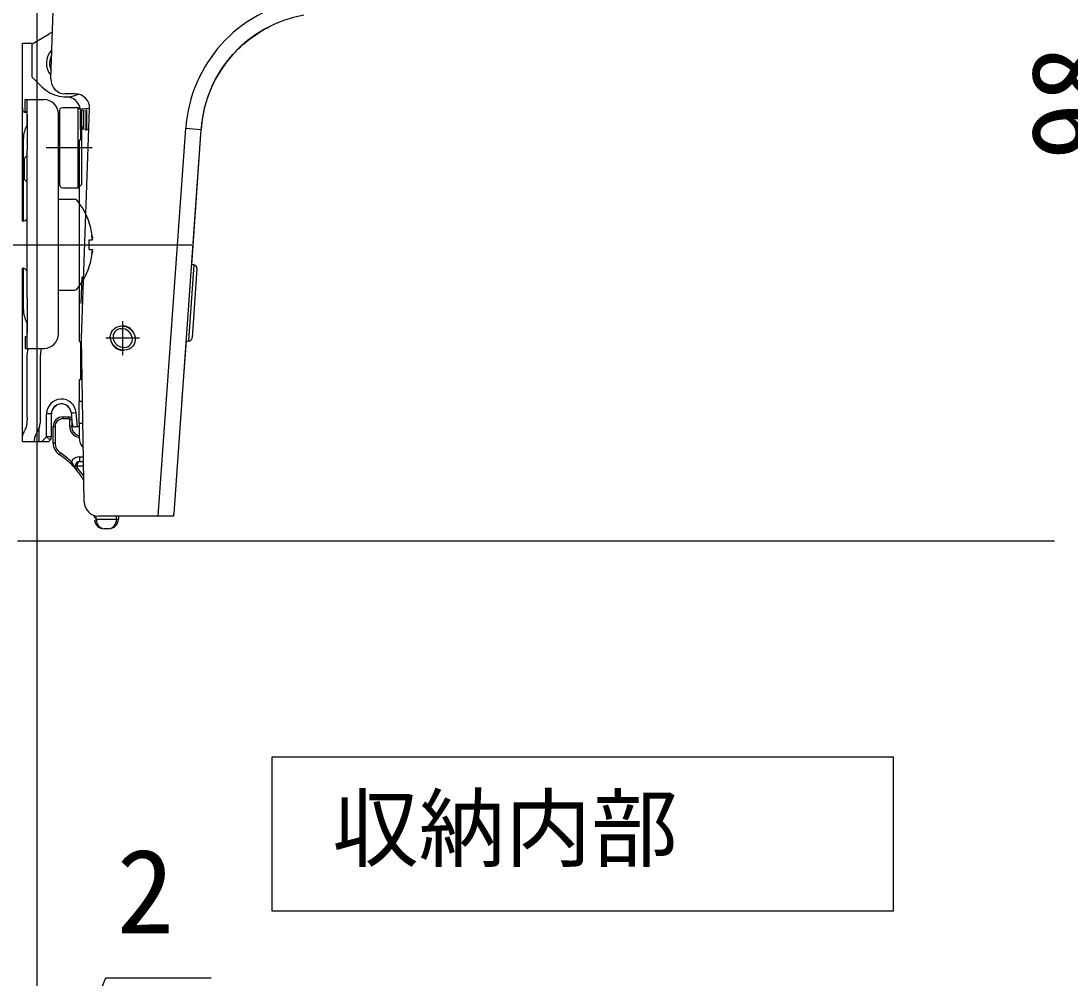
# Model space of a CAD drawing. Units: millimetres, scale not verified. Extents: x -525 to 525, y -783 to 779.
# Drawn here: x -69.4 to 39.9, y -164.7 to -64.9 of the extents above; entities that cross this region are included whole.
import ezdxf
from ezdxf.enums import TextEntityAlignment as Align

# ---------------------------------------------------------------- set-up
doc = ezdxf.new("R2010")
doc.units = ezdxf.units.MM
doc.header["$LTSCALE"] = 4
for name, color, linetype in [('0-2_USER1', 3, 'Continuous'), ('0-4_YKK_12', 2, 'Continuous'), ('0-5_YKK_13', 4, 'Continuous'), ('0-7_YKK_D', 6, 'Continuous')]:
    doc.layers.add(name, color=color, linetype=linetype)
doc.styles.add('ＭＳ ゴシック', font='')
doc.styles.get('ＭＳ ゴシック').set_extended_font_data('MS Gothic')

msp = doc.modelspace()

# ---------------------------------------------------------------- linework, layer by layer
at = {"layer": '0-2_USER1'}
msp.add_lwpolyline([(21.526, -157.633), (21.526, -141.633), (-43.246, -141.633), (-43.246, -157.633)], close=True, dxfattribs=at)
at = {"layer": '0-4_YKK_12'}
msp.add_line((38.287, -119.133), (-69.713, -119.133), dxfattribs=at)
at = {"layer": '0-5_YKK_13'}
for p, q in [((-66.254, -70.967), (-66.002, -63.888)), ((-69.195, -67.228), (-68.234, -67.228)), ((-69.195, -71.738), (-69.195, -67.228)), ((-69.209, -72.238), (-69.195, -71.738)), ((-69.213, -72.399), (-69.209, -72.238)), ((-69.213, -85.788), (-69.213, -72.399)), ((-68.913, -73.128), (-66.963, -73.128)), ((-68.913, -74.378), (-68.913, -73.128)), ((-63.71, -72.521), (-64.756, -72.52)), ((-64.713, -72.833), (-64.663, -72.833)), ((-65.313, -82.03), (-65.313, -74.23)), ((-65.013, -73.93), (-63.413, -73.93)), ((-63.113, -74.23), (-63.413, -73.93)), ((-63.413, -82.33), (-63.413, -73.93)), ((-62.212, -74.061), (-63.181, -74.102)), ((-63.013, -74.43), (-63.145, -74.23)), ((-63.145, -74.23), (-62.913, -74.23)), ((-62.588, -76.338), (-62.588, -74.138)), ((-62.513, -76.338), (-62.513, -74.138)), ((-68.946, -74.438), (-69.036, -74.424)), ((-68.946, -74.438), (-68.768, -74.438)), ((-68.913, -74.378), (-68.776, -74.378)), ((-65.463, -97.548), (-65.463, -74.628)), ((-65.382, -74.729), (-65.313, -74.646)), ((-63.163, -76.246), (-63.163, -74.333)), ((-63.013, -81.93), (-63.013, -74.363)), ((-62.813, -75.991), (-62.813, -74.33)), ((-62.288, -76.209), (-63.163, -76.246)), ((-63.163, -76.246), (-63.163, -77.333)), ((-63.013, -76.143), (-62.924, -76.098)), ((-62.924, -76.098), (-62.865, -76.054)), ((-62.846, -76.023), (-62.912, -75.982)), ((-62.865, -76.054), (-62.826, -75.991)), ((-62.826, -75.991), (-62.813, -75.991)), ((-55.06, -116.527), (-52.207, -76.11)), ((-50.611, -76.223), (-53.436, -116.235)), ((-52.207, -76.11), (-50.611, -76.223)), ((-50.611, -76.223), (-51.607, -90.331)), ((-69.11, -77.348), (-69.036, -76.544)), ((-69.11, -85.778), (-69.11, -77.348)), ((-63.313, -77.333), (-63.313, -98.333)), ((-63.163, -77.333), (-63.313, -77.333)), ((-68.728, -93.798), (-68.728, -78.378)), ((-68.713, -93.798), (-68.713, -78.378)), ((-66.748, -78.13), (-61.955, -78.13)), ((-69.013, -79.238), (-68.728, -78.953)), ((-69.013, -81.438), (-69.013, -79.238)), ((-68.728, -81.723), (-69.013, -81.438)), ((-65.313, -82.03), (-65.382, -81.947)), ((-63.413, -82.33), (-63.013, -81.93)), ((-65.013, -82.33), (-63.413, -82.33)), ((-65.463, -83.488), (-63.789, -83.488)), ((-65.463, -92.988), (-65.463, -83.488)), ((-69.163, -85.797), (-69.146, -85.788)), ((-69.146, -85.788), (-68.913, -85.724)), ((-68.913, -85.724), (-68.73, -85.538)), ((-68.73, -85.538), (-68.728, -85.531)), ((-61.973, -87.368), (-61.988, -87.295)), ((-61.973, -87.339), (-61.988, -87.295)), ((-61.918, -87.547), (-61.973, -87.339)), ((-61.918, -87.688), (-61.973, -87.368)), ((-81.946, -88.238), (-51.551, -88.238)), ((-62.243, -87.718), (-61.924, -87.718)), ((-62.243, -88.758), (-62.243, -87.718)), ((-61.94, -87.561), (-61.918, -87.547)), ((-61.918, -87.682), (-61.939, -87.56)), ((-61.918, -87.682), (-61.919, -87.681)), ((-62.243, -88.758), (-61.924, -88.758)), ((-61.988, -89.187), (-61.973, -89.114)), ((-61.988, -89.187), (-61.973, -89.143)), ((-61.973, -89.114), (-61.918, -88.794)), ((-61.973, -89.143), (-61.918, -88.935)), ((-61.918, -88.935), (-61.94, -88.921)), ((-61.918, -88.929), (-61.939, -88.915)), ((-69.213, -108.738), (-69.213, -90.687)), ((-69.146, -90.687), (-69.163, -90.678)), ((-69.11, -94.828), (-69.11, -90.698)), ((-62.243, -90.548), (-62.243, -90.489)), ((-51.352, -90.354), (-51.909, -98.255)), ((-51.352, -90.354), (-51.607, -90.331)), ((-68.882, -90.788), (-68.913, -90.755)), ((-68.824, -90.861), (-68.882, -90.788)), ((-68.73, -90.988), (-68.83, -90.888)), ((-68.83, -90.888), (-68.811, -90.888)), ((-68.823, -90.862), (-68.824, -90.861)), ((-68.811, -90.888), (-68.823, -90.862)), ((-68.728, -90.995), (-68.73, -90.988)), ((-63.037, -91.575), (-63.129, -94.368)), ((-51.033, -90.727), (-51.542, -97.933)), ((-65.463, -92.988), (-63.789, -92.988)), ((-69.036, -95.631), (-69.11, -94.828)), ((-58.763, -99.734), (-58.763, -96.214)), ((-68.891, -97.798), (-68.776, -97.798)), ((-68.891, -99.018), (-68.891, -97.798)), ((-63.313, -98.333), (-63.163, -98.333)), ((-63.163, -98.333), (-63.163, -99.073)), ((-57.003, -97.974), (-60.523, -97.974)), ((-52.167, -98.268), (-52.559, -103.826)), ((-52.167, -98.268), (-51.911, -98.281)), ((-51.909, -98.255), (-51.911, -98.281)), ((-51.542, -97.933), (-51.544, -97.956)), ((-68.886, -99.048), (-68.891, -99.018)), ((-68.886, -99.048), (-66.963, -99.048)), ((-68.703, -99.738), (-68.613, -99.048)), ((-63.044, -99.068), (-63.163, -99.073)), ((-63.163, -99.073), (-63.163, -101.218)), ((-68.703, -106.238), (-68.703, -99.738)), ((-67.318, -106.238), (-67.317, -99.738)), ((-63.008, -101.211), (-63.163, -101.218)), ((-63.163, -101.218), (-63.163, -102.333)), ((-63.163, -102.333), (-63.313, -102.333)), ((-63.313, -102.333), (-63.313, -104.565)), ((-62.952, -104.565), (-63.313, -104.565)), ((-63.313, -106.833), (-63.313, -104.565)), ((-52.559, -103.826), (-52.63, -104.823)), ((-66.692, -108.243), (-66.692, -105.863)), ((-66.192, -105.863), (-66.156, -105.594)), ((-66.192, -108.243), (-66.192, -105.863)), ((-65.887, -105.127), (-65.672, -104.962)), ((-64.449, -105.096), (-64.658, -104.947)), ((-64.283, -105.291), (-64.449, -105.096)), ((-64.012, -106.959), (-64.116, -105.772)), ((-63.488, -107.207), (-63.618, -105.728)), ((-67.443, -107.238), (-67.365, -106.884)), ((-67.365, -106.884), (-67.346, -106.755)), ((-67.346, -106.755), (-67.318, -106.238)), ((-65.013, -106.183), (-64.378, -106.183)), ((-65.013, -106.183), (-65.013, -106.383)), ((-64.378, -106.383), (-65.013, -106.383)), ((-64.378, -106.183), (-64.378, -106.383)), ((-64.278, -107.183), (-64.278, -106.483)), ((-64.078, -106.483), (-64.278, -106.483)), ((-64.078, -106.483), (-64.078, -107.183)), ((-63.968, -107.091), (-63.982, -107.065)), ((-63.334, -106.554), (-63.353, -106.561)), ((-63.313, -106.833), (-62.914, -106.833)), ((-63.313, -106.833), (-63.313, -108.333)), ((-69.036, -107.749), (-68.988, -107.652)), ((-67.912, -108.297), (-67.598, -107.652)), ((-67.598, -107.652), (-67.443, -107.238)), ((-67.463, -108.743), (-67.463, -107.291)), ((-66.013, -108.883), (-66.013, -107.183)), ((-66.013, -108.033), (-66.013, -107.183)), ((-66.013, -107.183), (-65.813, -107.183)), ((-65.813, -107.183), (-65.813, -108.883)), ((-64.078, -107.183), (-64.278, -107.183)), ((-63.861, -107.194), (-63.916, -107.154)), ((-63.394, -107.181), (-63.353, -107.166)), ((-69.213, -108.738), (-67.463, -108.738)), ((-67.963, -108.738), (-67.963, -108.516)), ((-67.463, -108.743), (-66.592, -108.743)), ((-67.192, -108.743), (-66.692, -108.243)), ((-66.338, -108.596), (-66.692, -108.243)), ((-66.475, -108.733), (-66.338, -108.596)), ((-66.237, -108.45), (-66.23, -108.434)), ((-66.013, -108.883), (-65.813, -108.883)), ((-65.334, -110.138), (-65.224, -109.971)), ((-63.232, -110.833), (-63.232, -110.333)), ((-63.232, -110.333), (-62.855, -110.333)), ((-64.244, -110.995), (-64.107, -110.849)), ((-63.732, -111.333), (-63.532, -111.333)), ((-62.839, -111.333), (-63.532, -111.333)), ((-63.232, -110.833), (-62.847, -110.833)), ((-63.613, -111.657), (-63.461, -111.527)), ((-61.513, -116.833), (-61.715, -116.631)), ((-61.696, -117.016), (-61.513, -116.833)), ((-55.06, -116.527), (-61.277, -116.522)), ((-59.413, -116.833), (-59.413, -116.524)), ((-59.213, -116.524), (-59.213, -116.833)), ((-53.477, -116.528), (-55.06, -116.527)), ((-53.456, -116.528), (-53.477, -116.528)), ((-53.456, -116.528), (-53.421, -116.029)), ((-60.213, -117.833), (-60.713, -117.833))]:
    msp.add_line(p, q, dxfattribs=at)
for points in [[(-49.472, -71.747), (-49.295, -71.374), (-49.106, -71.006), (-48.906, -70.647), (-48.698, -70.298), (-48.48, -69.958), (-48.254, -69.628), (-48.021, -69.31), (-47.781, -69.001), (-47.535, -68.704), (-47.284, -68.418), (-47.028, -68.143), (-46.768, -67.879), (-46.505, -67.627), (-46.238, -67.385), (-45.969, -67.155), (-45.699, -66.935), (-45.428, -66.727), (-45.158, -66.531), (-44.914, -66.363), (-44.673, -66.204), (-44.439, -66.057), (-44.213, -65.921), (-44.001, -65.799), (-43.875, -65.73), (-43.759, -65.667), (-43.658, -65.614), (-43.593, -65.58), (-43.541, -65.553), (-43.504, -65.535), (-43.484, -65.525), (-43.485, -65.525)], [(-67.188, -71.808), (-68.213, -70.783), (-68.213, -67.313), (-66.463, -66.302)], [(-68.776, -73.128), (-68.761, -73.266), (-68.748, -73.661), (-68.736, -74.281), (-68.727, -75.095), (-68.719, -76.073), (-68.714, -77.18), (-68.713, -78.378)], [(-69.213, -73.971), (-69.21, -74.089), (-69.199, -74.191), (-69.177, -74.277), (-69.144, -74.344), (-69.097, -74.393), (-69.036, -74.424)], [(-65.313, -74.23), (-65.272, -74.078), (-65.164, -73.971), (-65.013, -73.93)], [(-63.181, -74.102), (-63.168, -74.212), (-63.163, -74.333)], [(-62.776, -115.048), (-63.063, -97.971), (-62.212, -74.074)], [(-62.913, -74.23), (-62.89, -74.227), (-62.862, -74.243), (-62.841, -74.261), (-62.83, -74.267), (-62.826, -74.28), (-62.813, -74.33)], [(-68.776, -74.378), (-68.763, -74.52), (-68.752, -74.923), (-68.742, -75.549), (-68.734, -76.361), (-68.729, -77.319), (-68.728, -78.378)], [(-68.739, -75.805), (-68.857, -76.015), (-68.957, -76.264), (-69.036, -76.544)], [(-65.313, -82.03), (-65.272, -82.181), (-65.164, -82.289), (-65.013, -82.33)], [(-62.243, -85.928), (-62.243, -85.934), (-62.243, -85.954), (-62.243, -85.987)], [(-61.924, -87.457), (-61.921, -87.491), (-61.919, -87.521), (-61.918, -87.547)], [(-61.918, -87.688), (-61.919, -87.704), (-61.921, -87.714), (-61.924, -87.718)], [(-61.918, -87.688), (-61.918, -87.686), (-61.918, -87.684), (-61.918, -87.682)], [(-61.924, -88.758), (-61.921, -88.762), (-61.919, -88.774), (-61.918, -88.794)], [(-61.918, -88.935), (-61.919, -88.96), (-61.921, -88.989), (-61.924, -89.018)], [(-61.918, -88.935), (-61.918, -88.933), (-61.918, -88.931), (-61.918, -88.928)], [(-68.913, -90.755), (-69.113, -90.697), (-69.145, -90.688), (-69.148, -90.687)], [(-68.728, -93.798), (-68.729, -94.857), (-68.734, -95.814), (-68.742, -96.626), (-68.752, -97.252), (-68.763, -97.655), (-68.776, -97.798)], [(-68.713, -93.798), (-68.714, -94.996), (-68.719, -96.103), (-68.727, -97.08), (-68.736, -97.895), (-68.748, -98.515), (-68.761, -98.909), (-68.776, -99.048)], [(-69.036, -95.631), (-68.957, -95.911), (-68.857, -96.16), (-68.739, -96.37)], [(-67.275, -99.048), (-67.297, -99.272), (-67.313, -99.503), (-67.317, -99.738)], [(-66.192, -105.863), (-66.26, -105.863), (-66.44, -105.863), (-66.692, -105.863)], [(-64.116, -105.772), (-64.048, -105.766), (-63.869, -105.75), (-63.618, -105.728)], [(-68.703, -106.238), (-68.737, -106.762), (-68.837, -107.251), (-68.988, -107.652)], [(-63.974, -107.08), (-63.972, -107.084), (-63.97, -107.088), (-63.968, -107.091)], [(-69.213, -108.516), (-69.193, -108.257), (-69.135, -107.999), (-69.036, -107.749)], [(-63.957, -107.107), (-63.961, -107.102), (-63.964, -107.097), (-63.968, -107.091)], [(-63.877, -107.184), (-63.872, -107.187), (-63.866, -107.191), (-63.861, -107.194)], [(-63.857, -107.196), (-63.858, -107.195), (-63.86, -107.194), (-63.861, -107.194)], [(-63.822, -107.212), (-63.822, -107.212), (-63.823, -107.212), (-63.824, -107.211)], [(-63.488, -107.207), (-63.566, -107.222), (-63.642, -107.23), (-63.713, -107.232)], [(-63.488, -107.207), (-63.566, -107.222), (-63.642, -107.23), (-63.713, -107.232)], [(-63.697, -107.232), (-63.702, -107.233), (-63.708, -107.233), (-63.713, -107.233)], [(-67.912, -108.297), (-67.941, -108.37), (-67.957, -108.443), (-67.962, -108.516)], [(-66.192, -108.243), (-66.26, -108.243), (-66.44, -108.243), (-66.692, -108.243)], [(-66.592, -108.743), (-66.572, -108.742), (-66.554, -108.742), (-66.536, -108.741), (-66.535, -108.74), (-66.534, -108.74), (-66.533, -108.74), (-66.503, -108.737), (-66.482, -108.734), (-66.475, -108.733)], [(-66.578, -108.743), (-66.573, -108.742), (-66.568, -108.742), (-66.563, -108.742)], [(-66.45, -108.709), (-66.46, -108.718), (-66.468, -108.726), (-66.475, -108.733)], [(-66.237, -108.45), (-66.249, -108.475), (-66.262, -108.498), (-66.276, -108.521)], [(-61.513, -116.833), (-59.413, -116.833), (-59.213, -116.833)]]:
    msp.add_lwpolyline(points, dxfattribs=at)
for points in [[(-59.806, -97.137), (-59.637, -96.967), (-59.433, -96.835), (-59.205, -96.747), (-58.959, -96.707), (-58.705, -96.715), (-58.454, -96.771), (-58.215, -96.874), (-57.996, -97.018), (-57.808, -97.2), (-57.655, -97.411), (-57.546, -97.644), (-57.483, -97.89), (-57.469, -98.139), (-57.505, -98.382), (-57.59, -98.608), (-57.719, -98.811), (-57.889, -98.981), (-58.092, -99.113), (-58.321, -99.201), (-58.567, -99.242), (-58.82, -99.234), (-59.072, -99.177), (-59.311, -99.075), (-59.529, -98.93), (-59.718, -98.748), (-59.87, -98.537), (-59.98, -98.304), (-60.042, -98.058), (-60.056, -97.809), (-60.02, -97.567), (-59.936, -97.34)], [(-59.581, -97.318), (-59.686, -97.483), (-59.75, -97.66), (-59.771, -97.851), (-59.75, -98.054), (-59.611, -98.412), (-59.349, -98.704), (-59.007, -98.897), (-58.627, -98.955), (-58.423, -98.932), (-58.241, -98.87), (-58.082, -98.769), (-57.944, -98.629), (-57.839, -98.465), (-57.776, -98.288), (-57.755, -98.097), (-57.776, -97.893), (-57.914, -97.537), (-58.176, -97.244), (-58.518, -97.052), (-58.899, -96.993), (-59.102, -97.016), (-59.284, -97.078), (-59.443, -97.179)]]:
    msp.add_lwpolyline(points, close=True, dxfattribs=at)
for centre, radius, start, end in [((-37.643, -77.138), 14.6, 99.96129, 175.96129), ((-37.643, -77.138), 13, 99.96129, 175.96129), ((-64.713, -69.333), 3.5, 113.01719, 120), ((-64.713, -69.333), 2, 135.78897, 220.13361), ((-64.713, -69.333), 1.675, 150.20422, 205.71836), ((-64.755, -71.02), 1.5, 177.96129, 269.96129), ((-64.713, -69.333), 3.5, 225, 292.70565), ((-37.643, -77.138), 13, 155.5005, 175.65304), ((-66.963, -74.628), 1.5, 359.99024, 90.00329), ((-64.663, -74.333), 1.5, 8.86607, 90), ((-63.711, -74.021), 1.5, 357.96129, 89.96129), ((-65.612, -74.538), 0.299, 300.02623, 320.46693), ((-37.643, -77.138), 13, 175.65304, 175.96129), ((-65.612, -82.137), 0.299, 39.58311, 60.00814), ((-63.789, -83.788), 0.3, 40.1849, 89.97975), ((-69.063, -88.238), 7.2, 18.71355, 40.15938), ((-69.063, -88.238), 7.181, 6.24149, 18.26871), ((-69.063, -88.238), 7.181, 341.73257, 353.75979), ((-69.063, -88.238), 7.2, 319.838, 341.28309), ((-51.382, -90.702), 0.35, 355.96129, 84.96129), ((-63.789, -92.688), 0.3, 270.02522, 319.89363), ((-58.763, -97.974), 1.26, 16.51806, 86.84326), ((-66.963, -97.548), 1.5, 269.99431, 359.99051), ((-58.763, -97.974), 1.26, 195.92492, 269.96129), ((-51.893, -97.932), 0.35, 266.96129, 355.96129), ((-65.152, -105.863), 1.54, 5.00226, 180), ((-65.152, -105.863), 1.04, 5.01301, 179.9881), ((-65.013, -107.183), 1, 90, 180), ((-65.013, -107.183), 0.8, 90, 180), ((-64.378, -106.483), 0.3, 0, 90), ((-64.378, -106.483), 0.1, 0, 90), ((-63.713, -106.933), 0.3, 184.95686, 270.08302), ((-63.113, -107.183), 1.165, 180, 260.11485), ((-63.113, -107.183), 0.965, 180, 258.03853), ((-63.113, -107.183), 0.965, 180, 187.54253), ((-63.116, -107.185), 0.962, 187.47064, 258.1697), ((-63.713, -106.233), 1, 282.97385, 292.28277), ((-63.71, -106.236), 0.996, 282.8609, 292.20758), ((-66.692, -108.243), 0.5, 314.95798, 359.96887), ((-64.513, -108.883), 1.5, 180, 236.81334), ((-64.513, -108.883), 1.3, 180, 236.81334), ((-61.813, -108.333), 1.5, 180, 225.12765), ((-69.713, -116.833), 8, 46.87055, 56.81334), ((-69.713, -116.833), 8.2, 46.87055, 56.81334), ((-63.232, -111.333), 1, 90, 151.02356), ((-69.711, -116.831), 7.997, 40.31909, 46.87168), ((-69.068, -114.434), 6.121, 26.98497, 35.85699), ((-63.232, -111.333), 0.5, 90, 180), ((-63.232, -111.333), 0.5, 180, 220.32022), ((-63.232, -111.333), 0.3, 180, 220.32022), ((-69.713, -116.833), 8, 30.42248, 40.32022), ((-69.713, -116.833), 8.2, 32.8091, 40.32022), ((-61.276, -115.022), 1.5, 180.96129, 269.96129), ((-69.713, -116.833), 8, 1.45092, 2.71156), ((-69.713, -116.833), 8.2, 0, 2.31105), ((-60.213, -116.833), 1, 270, 0), ((-57.609, -115.791), 4.197, 349.88319, 353.91681), ((-60.713, -116.833), 1, 190.5501, 270)]:
    msp.add_arc(centre, radius, start, end, dxfattribs=at)
for centre, major_axis, ratio, start_param, end_param in [((-63.232, -111.333), (0, -0.5), 0.6, 3.1415927, 4.712389), ((-60.713, -116.833), (0, -1), 0.8, 4.712389, 6.2831853), ((-60.213, -116.833), (0, -1), 0.8, 6.2831853, 7.8539816)]:
    msp.add_ellipse(centre, major_axis=major_axis, ratio=ratio, start_param=start_param, end_param=end_param, dxfattribs=at)
at = {"layer": '0-7_YKK_D'}
msp.add_line((-67.713, -51.133), (-67.713, -185.633), dxfattribs=at)
msp.add_line((-67.713, -51.133), (-67.713, -185.633), dxfattribs=at)
msp.add_lwpolyline([(-68.713, -184.633), (-60.51, -164.633), (-49.556, -164.633)], dxfattribs=at)

# ---------------------------------------------------------------- texts
at = {"layer": '0-2_USER1', "style": 'ＭＳ ゴシック'}
msp.add_text('収納内部', height=6.598, dxfattribs=at).set_placement((-36.939, -154.338), align=Align.BOTTOM_LEFT)
at = {"layer": '0-7_YKK_D', "style": 'ＭＳ ゴシック'}
msp.add_text('98', height=8.798, rotation=90, dxfattribs=at).set_placement((47.287, -79.429), align=Align.BOTTOM_LEFT)
msp.add_text('2', height=8.798, dxfattribs=at).set_placement((-59.397, -162.633), align=Align.BOTTOM_LEFT)

doc.saveas('drawing.dxf')
